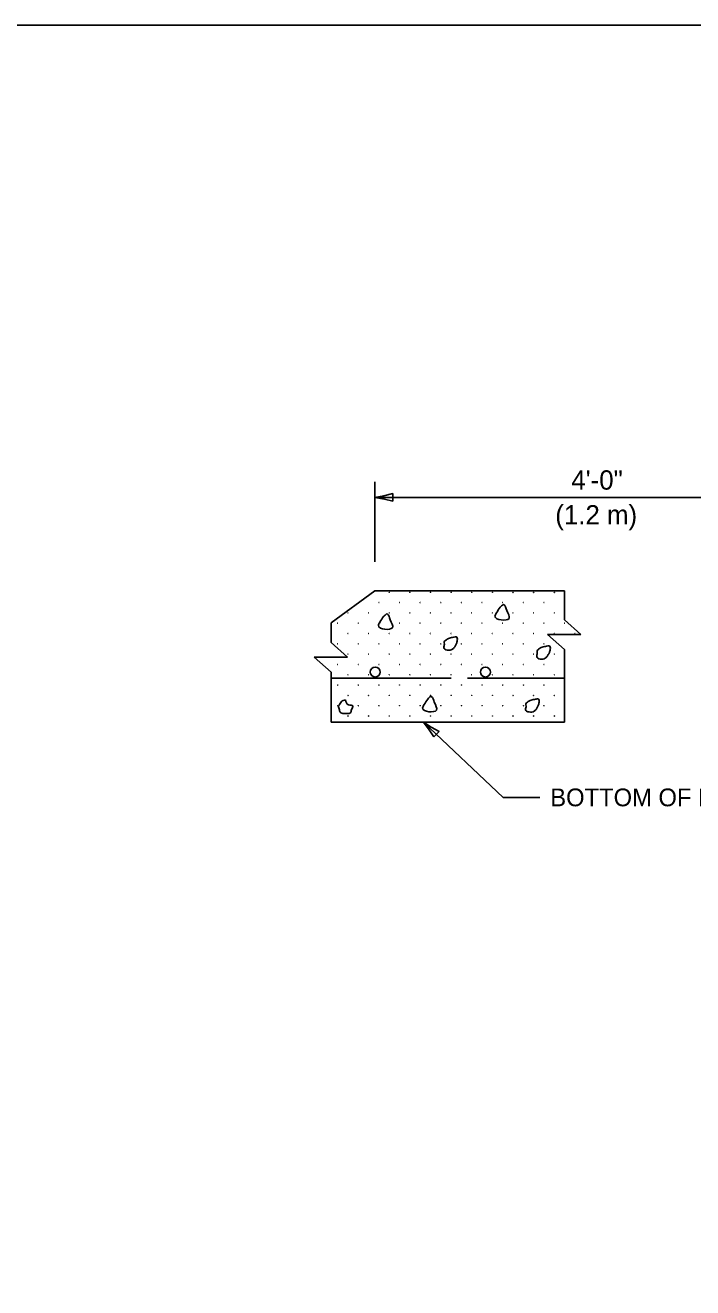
# Model space of a CAD drawing. Extents: x 2261463 to 2262093, y -3123646 to -3123246.
# Drawn here: x 2261785.3 to 2261890.5, y -3123445.1 to -3123245.9 of the extents above; entities that cross this region are included whole.
import ezdxf

# ---------------------------------------------------------------- set-up
doc = ezdxf.new("R2010")
doc.units = 0
for name, color, linetype in [('Default', 7, 'Continuous'), ('RD_Pr_Roadway_Dimensions', 7, 'Continuous'), ('RD_Pr_Roadway_Items', 7, 'Continuous'), ('RD_Pr_Roadway_Notes', 7, 'Continuous')]:
    doc.layers.add(name, color=color, linetype=linetype)

msp = doc.modelspace()

# ---------------------------------------------------------------- linework, layer by layer
at = {"layer": 'Default'}
msp.add_lwpolyline([(2261463.1, -3123645.94), (2262093.1, -3123645.94), (2262093.1, -3123245.94), (2261463.1, -3123245.94)], close=True, dxfattribs=at)
at = {"layer": 'RD_Pr_Roadway_Dimensions'}
for p, q in [((2261840.44, -3123330.55), (2261840.44, -3123317.98)), ((2261840.44, -3123320.41), (2261910.54, -3123320.41))]:
    msp.add_line(p, q, dxfattribs=at)
msp.add_lwpolyline([(2261843.24, -3123320.99), (2261843.24, -3123320.41), (2261843.24, -3123319.82), (2261841.84, -3123320.17), (2261840.44, -3123320.41), (2261841.94, -3123320.68)], close=True, dxfattribs=at)
at = {"layer": 'RD_Pr_Roadway_Items'}
for p, q in [((2261833.51, -3123340.22), (2261840.44, -3123335.15)), ((2261840.44, -3123335.15), (2261870.32, -3123335.15)), ((2261870.32, -3123335.15), (2261870.32, -3123339.73)), ((2261870.32, -3123339.73), (2261872.92, -3123342.05)), ((2261833.51, -3123343.29), (2261833.51, -3123340.22)), ((2261833.51, -3123343.29), (2261836.12, -3123345.6)), ((2261872.92, -3123342.05), (2261867.65, -3123342.05)), ((2261867.65, -3123342.05), (2261870.32, -3123344.42)), ((2261836.12, -3123345.6), (2261830.85, -3123345.6)), ((2261830.85, -3123345.6), (2261833.51, -3123347.97)), ((2261870.32, -3123344.42), (2261870.32, -3123355.85)), ((2261833.51, -3123347.97), (2261833.51, -3123355.85)), ((2261833.51, -3123348.95), (2261852.47, -3123348.95)), ((2261855.03, -3123348.95), (2261870.32, -3123348.95)), ((2261833.51, -3123355.85), (2261870.32, -3123355.85))]:
    msp.add_line(p, q, dxfattribs=at)
for centre, radius in [((2261842.69, -3123335.38), 0.0115), ((2261845.94, -3123335.38), 0.0115), ((2261849.2, -3123335.38), 0.0115), ((2261852.45, -3123335.38), 0.0115), ((2261855.7, -3123335.38), 0.0115), ((2261858.96, -3123335.38), 0.0115), ((2261862.21, -3123335.38), 0.0115), ((2261865.46, -3123335.38), 0.0115), ((2261868.72, -3123335.38), 0.0115), ((2261841.07, -3123337), 0.0115), ((2261844.32, -3123337), 0.0115), ((2261847.57, -3123337), 0.0115), ((2261850.82, -3123337), 0.0115), ((2261854.08, -3123337), 0.0115), ((2261857.33, -3123337), 0.0115), ((2261860.58, -3123337), 0.0115), ((2261863.84, -3123337), 0.0115), ((2261867.09, -3123337), 0.0115), ((2261836.19, -3123338.63), 0.0115), ((2261839.44, -3123338.63), 0.0115), ((2261842.69, -3123338.63), 0.0115), ((2261845.94, -3123338.63), 0.0115), ((2261849.2, -3123338.63), 0.0115), ((2261852.45, -3123338.63), 0.0115), ((2261855.7, -3123338.63), 0.0115), ((2261858.96, -3123338.63), 0.0115), ((2261862.21, -3123338.63), 0.0115), ((2261865.46, -3123338.63), 0.0115), ((2261868.72, -3123338.63), 0.0115), ((2261834.56, -3123340.25), 0.0115), ((2261837.81, -3123340.25), 0.0115), ((2261841.07, -3123340.25), 0.0115), ((2261844.32, -3123340.25), 0.0115), ((2261847.57, -3123340.25), 0.0115), ((2261850.82, -3123340.25), 0.0115), ((2261854.08, -3123340.25), 0.0115), ((2261857.33, -3123340.25), 0.0115), ((2261860.58, -3123340.25), 0.0115), ((2261863.84, -3123340.25), 0.0115), ((2261867.09, -3123340.25), 0.0115), ((2261870.34, -3123340.25), 0.0115), ((2261834.56, -3123343.51), 0.0115), ((2261836.19, -3123341.88), 0.0115), ((2261837.81, -3123343.51), 0.0115), ((2261839.44, -3123341.88), 0.0115), ((2261841.07, -3123343.51), 0.0115), ((2261842.69, -3123341.88), 0.0115), ((2261844.32, -3123343.51), 0.0115), ((2261845.94, -3123341.88), 0.0115), ((2261847.57, -3123343.51), 0.0115), ((2261849.2, -3123341.88), 0.0115), ((2261850.82, -3123343.51), 0.0115), ((2261852.45, -3123341.88), 0.0115), ((2261854.08, -3123343.51), 0.0115), ((2261855.7, -3123341.88), 0.0115), ((2261857.33, -3123343.51), 0.0115), ((2261858.96, -3123341.88), 0.0115), ((2261860.58, -3123343.51), 0.0115), ((2261862.21, -3123341.88), 0.0115), ((2261863.84, -3123343.51), 0.0115), ((2261865.46, -3123341.88), 0.0115), ((2261867.09, -3123343.51), 0.0115), ((2261868.72, -3123341.88), 0.0115), ((2261871.97, -3123341.88), 0.0115), ((2261836.19, -3123345.13), 0.0115), ((2261839.44, -3123345.13), 0.0115), ((2261842.69, -3123345.13), 0.0115), ((2261845.94, -3123345.13), 0.0115), ((2261849.2, -3123345.13), 0.0115), ((2261852.45, -3123345.13), 0.0115), ((2261855.7, -3123345.13), 0.0115), ((2261858.96, -3123345.13), 0.0115), ((2261862.21, -3123345.13), 0.0115), ((2261865.46, -3123345.13), 0.0115), ((2261868.72, -3123345.13), 0.0115), ((2261834.56, -3123346.76), 0.0115), ((2261837.81, -3123346.76), 0.0115), ((2261840.48, -3123347.96), 0.781), ((2261841.07, -3123346.76), 0.0115), ((2261844.32, -3123346.76), 0.0115), ((2261847.57, -3123346.76), 0.0115), ((2261850.82, -3123346.76), 0.0115), ((2261854.08, -3123346.76), 0.0115), ((2261857.86, -3123347.96), 0.781), ((2261857.33, -3123346.76), 0.0115), ((2261860.58, -3123346.76), 0.0115), ((2261863.84, -3123346.76), 0.0115), ((2261867.09, -3123346.76), 0.0115), ((2261836.19, -3123348.39), 0.0115), ((2261839.44, -3123348.39), 0.0115), ((2261842.69, -3123348.39), 0.0115), ((2261845.94, -3123348.39), 0.0115), ((2261849.2, -3123348.39), 0.0115), ((2261852.45, -3123348.39), 0.0115), ((2261855.7, -3123348.39), 0.0115), ((2261858.96, -3123348.39), 0.0115), ((2261862.21, -3123348.39), 0.0115), ((2261865.46, -3123348.39), 0.0115), ((2261868.72, -3123348.39), 0.0115), ((2261834.56, -3123350.01), 0.0115), ((2261836.19, -3123351.64), 0.0115), ((2261837.81, -3123350.01), 0.0115), ((2261839.44, -3123351.64), 0.0115), ((2261841.07, -3123350.01), 0.0115), ((2261842.69, -3123351.64), 0.0115), ((2261844.32, -3123350.01), 0.0115), ((2261845.94, -3123351.64), 0.0115), ((2261847.57, -3123350.01), 0.0115), ((2261849.2, -3123351.64), 0.0115), ((2261850.82, -3123350.01), 0.0115), ((2261852.45, -3123351.64), 0.0115), ((2261854.08, -3123350.01), 0.0115), ((2261855.7, -3123351.64), 0.0115), ((2261857.33, -3123350.01), 0.0115), ((2261858.96, -3123351.64), 0.0115), ((2261860.58, -3123350.01), 0.0115), ((2261862.21, -3123351.64), 0.0115), ((2261863.84, -3123350.01), 0.0115), ((2261865.46, -3123351.64), 0.0115), ((2261867.09, -3123350.01), 0.0115), ((2261868.72, -3123351.64), 0.0115), ((2261834.56, -3123353.27), 0.0115), ((2261837.81, -3123353.27), 0.0115), ((2261841.07, -3123353.27), 0.0115), ((2261844.32, -3123353.27), 0.0115), ((2261847.57, -3123353.27), 0.0115), ((2261850.82, -3123353.27), 0.0115), ((2261854.08, -3123353.27), 0.0115), ((2261857.33, -3123353.27), 0.0115), ((2261860.58, -3123353.27), 0.0115), ((2261863.84, -3123353.27), 0.0115), ((2261867.09, -3123353.27), 0.0115), ((2261836.19, -3123354.89), 0.0115), ((2261839.44, -3123354.89), 0.0115), ((2261842.69, -3123354.89), 0.0115), ((2261845.94, -3123354.89), 0.0115), ((2261849.2, -3123354.89), 0.0115), ((2261852.45, -3123354.89), 0.0115), ((2261855.7, -3123354.89), 0.0115), ((2261858.96, -3123354.89), 0.0115), ((2261862.21, -3123354.89), 0.0115), ((2261865.46, -3123354.89), 0.0115), ((2261868.72, -3123354.89), 0.0115)]:
    msp.add_circle(centre, radius, dxfattribs=at)
for points in [[(2261860.66, -3123337.3), (2261860.18, -3123337.75), (2261859.61, -3123338.63), (2261859.36, -3123339.17), (2261861.58, -3123339.5), (2261861.22, -3123338.26), (2261860.73, -3123337.31), (2261860.64, -3123337.27)], [(2261842.27, -3123338.76), (2261841.8, -3123339.21), (2261841.23, -3123340.09), (2261840.98, -3123340.64), (2261843.2, -3123340.96), (2261842.84, -3123339.72), (2261842.34, -3123338.77), (2261842.26, -3123338.74)], [(2261853.04, -3123342.43), (2261852.33, -3123342.57), (2261852.01, -3123342.69), (2261851.6, -3123342.92), (2261851.37, -3123343.19), (2261851.38, -3123343.56), (2261851.31, -3123344.1), (2261851.46, -3123344.34), (2261851.84, -3123344.49), (2261852.29, -3123344.5), (2261852.65, -3123344.37), (2261852.94, -3123344.07), (2261853.2, -3123343.69), (2261853.37, -3123343.22), (2261853.42, -3123342.92), (2261853.42, -3123342.59), (2261853.23, -3123342.39), (2261853.06, -3123342.41)], [(2261867.68, -3123343.85), (2261866.97, -3123343.99), (2261866.65, -3123344.11), (2261866.24, -3123344.34), (2261866.01, -3123344.61), (2261866.03, -3123344.98), (2261865.95, -3123345.52), (2261866.1, -3123345.76), (2261866.48, -3123345.91), (2261866.92, -3123345.93), (2261867.28, -3123345.79), (2261867.57, -3123345.49), (2261867.83, -3123345.11), (2261868.01, -3123344.64), (2261868.07, -3123344.34), (2261868.07, -3123344.01), (2261867.86, -3123343.81), (2261867.71, -3123343.83)], [(2261849.24, -3123351.77), (2261848.77, -3123352.22), (2261848.19, -3123353.1), (2261847.94, -3123353.65), (2261850.16, -3123353.97), (2261849.8, -3123352.73), (2261849.31, -3123351.79), (2261849.22, -3123351.75)], [(2261835.81, -3123352.32), (2261835.15, -3123352.63), (2261834.95, -3123352.94), (2261834.68, -3123353.42), (2261834.8, -3123353.76), (2261834.95, -3123354.31), (2261835.55, -3123354.49), (2261836.12, -3123354.5), (2261836.58, -3123354.4), (2261836.75, -3123353.89), (2261836.94, -3123353.29), (2261836.26, -3123353.12), (2261835.81, -3123352.36)], [(2261865.93, -3123352.21), (2261865.21, -3123352.35), (2261864.89, -3123352.46), (2261864.49, -3123352.7), (2261864.25, -3123352.97), (2261864.27, -3123353.33), (2261864.2, -3123353.88), (2261864.34, -3123354.12), (2261864.73, -3123354.26), (2261865.17, -3123354.28), (2261865.53, -3123354.15), (2261865.83, -3123353.85), (2261866.08, -3123353.47), (2261866.26, -3123352.99), (2261866.31, -3123352.7), (2261866.31, -3123352.37), (2261866.11, -3123352.17), (2261865.95, -3123352.18)]]:
    msp.add_spline(points, degree=3, dxfattribs=at)
at = {"layer": 'RD_Pr_Roadway_Notes'}
for p, q in [((2261860.67, -3123367.73), (2261848.1, -3123355.85)), ((2261866.44, -3123367.73), (2261860.67, -3123367.73))]:
    msp.add_line(p, q, dxfattribs=at)
msp.add_lwpolyline([(2261849.74, -3123358.2), (2261850.14, -3123357.78), (2261850.54, -3123357.35), (2261849.29, -3123356.64), (2261848.1, -3123355.85), (2261849, -3123357.07)], close=True, dxfattribs=at)

# ---------------------------------------------------------------- texts
at = {"layer": 'RD_Pr_Roadway_Dimensions'}
for s, p in [('4\'-0"', (2261871.4, -3123319.19)), ('(1.2 m)', (2261868.87, -3123324.68))]:
    msp.add_text(s, height=3.048, dxfattribs=at).set_placement(p)
at = {"layer": 'RD_Pr_Roadway_Notes'}
msp.add_text('BOTTOM OF MEDIAN', height=2.8, dxfattribs=at).set_placement((2261868.08, -3123369.13))

doc.saveas('drawing.dxf')
